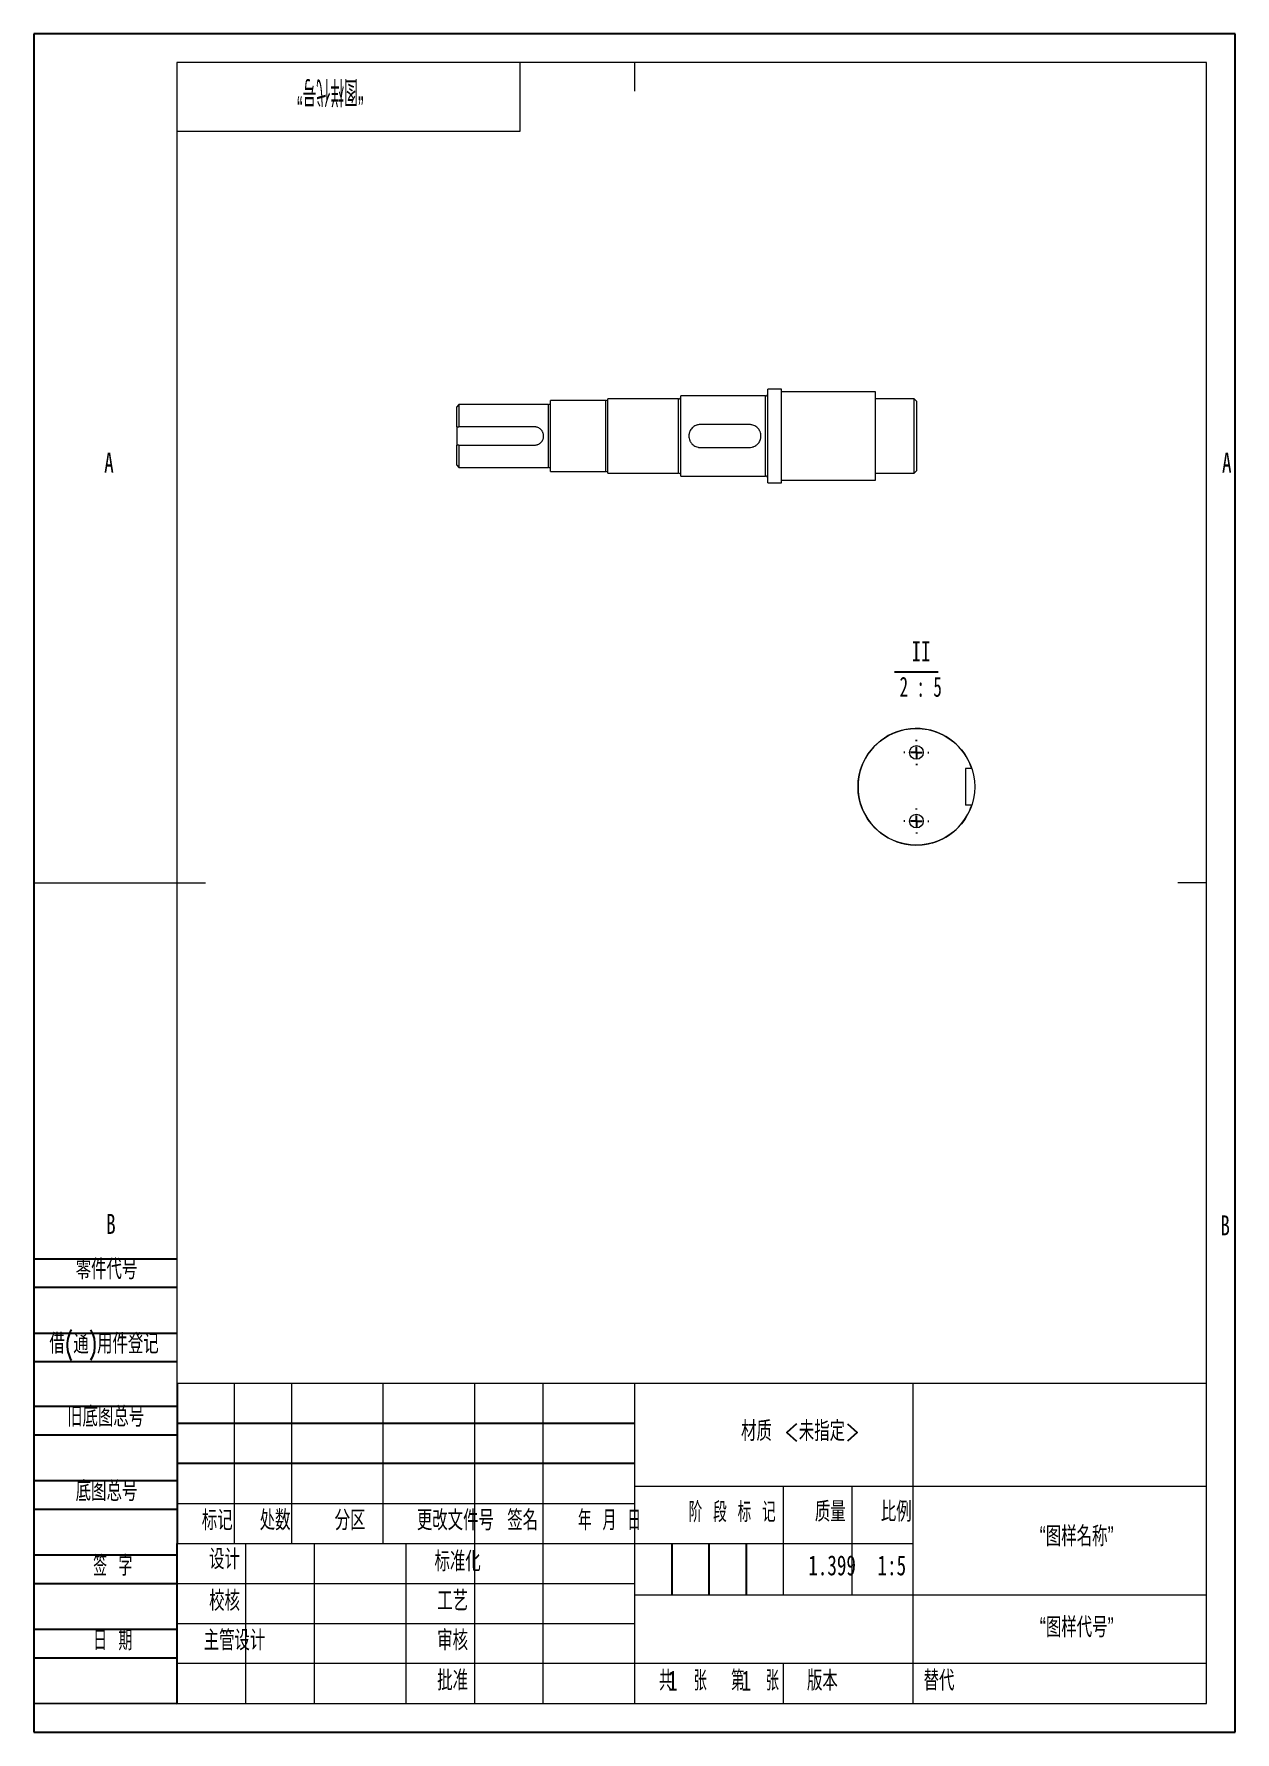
# Model space of a CAD drawing. Header units: millimetres. Extents: x 0 to 210, y 0 to 297.
import ezdxf

# ---------------------------------------------------------------- set-up
doc = ezdxf.new("R2010")
doc.units = ezdxf.units.MM
doc.layers.add('图框', color=7, linetype='Continuous')
doc.layers.add('尺寸', color=7, linetype='Continuous')
doc.styles.add('SLDTEXTSTYLE0', font='TXT', dxfattribs={"width": 0.7, "bigfont": 'bigfont'})
doc.styles.add('SLDTEXTSTYLE1', font='TXT', dxfattribs={"width": 0.62, "bigfont": 'bigfont'})
doc.styles.add('SLDTEXTSTYLE2', font='TXT', dxfattribs={"width": 0.614286, "bigfont": 'bigfont'})
doc.styles.add('SLDTEXTSTYLE3', font='TXT', dxfattribs={"width": 0.6, "bigfont": 'bigfont'})
doc.styles.add('SLDTEXTSTYLE4', font='TXT', dxfattribs={"width": 0.633333, "bigfont": 'bigfont'})
doc.styles.add('SLDTEXTSTYLE5', font='TXT', dxfattribs={"width": 0.7})
doc.styles.add('SLDTEXTSTYLE6', font='TXT', dxfattribs={"width": 0.49, "bigfont": 'bigfont'})
doc.styles.add('SLDTEXTSTYLE7', font='TXT', dxfattribs={"width": 0.62})

# ---------------------------------------------------------------- blocks, each defined once
blk = doc.blocks.new('SW_NOTE_0')
at = {"layer": '尺寸', "color": 0}
blk.add_line((-3.35, -0.86), (4.32, -0.86), dxfattribs=at)
at = {"layer": '尺寸', "color": 0, "char_height": 3.5, "attachment_point": 2}
for s, insert, style in [('II', (1.31, 4.51), 'SLDTEXTSTYLE5'), ('2 : 5', (1.24, -1.7), 'SLDTEXTSTYLE7')]:
    blk.add_mtext(s, dxfattribs=dict(at, insert=insert, style=style))
blk = doc.blocks.new('SW_CENTERMARKSYMBOL_0')
at = {"layer": '尺寸', "color": 0}
for p, q in [((-2, 0), (-2.2, 0)), ((0, 0), (-1, 0)), ((0, 2), (0, 2.2)), ((0, 0), (0, 1)), ((0, 0), (0, -1)), ((0, 0), (1, 0)), ((2, 0), (2.2, 0)), ((0, -2), (0, -2.2))]:
    blk.add_line(p, q, dxfattribs=at)
blk = doc.blocks.new('SW_CENTERMARKSYMBOL_1')
at = {"layer": '尺寸', "color": 0}
for p, q in [((-2, 0), (-2.2, 0)), ((0, 0), (-1, 0)), ((0, 2), (0, 2.2)), ((0, 0), (0, 1)), ((0, 0), (0, -1)), ((0, 0), (1, 0)), ((2, 0), (2.2, 0)), ((0, -2), (0, -2.2))]:
    blk.add_line(p, q, dxfattribs=at)

msp = doc.modelspace()

# ---------------------------------------------------------------- linework, layer by layer
at = {"color": 7, "linetype": 'Continuous', "lineweight": 15}
for p, q in [((130.71, 234.88), (128.31, 234.88)), ((128.31, 226.68), (128.31, 234.88)), ((130.71, 226.68), (130.71, 234.88)), ((74.31, 232.18), (73.91, 231.78)), ((73.91, 228.28), (73.91, 231.78)), ((89.99, 232.18), (74.31, 232.18)), ((74.31, 232.18), (74.31, 228.28)), ((99.99, 232.88), (90.31, 232.88)), ((90.31, 226.68), (90.31, 232.88)), ((112.71, 233.18), (100.31, 233.18)), ((100.31, 226.68), (100.31, 233.18)), ((127.91, 233.68), (113.11, 233.68)), ((113.11, 226.68), (113.11, 233.68)), ((147.11, 234.38), (130.71, 234.38)), ((147.11, 226.68), (147.11, 234.38)), ((153.91, 233.18), (147.11, 233.18)), ((154.31, 232.78), (153.91, 233.18)), ((153.91, 226.68), (153.91, 233.18)), ((154.31, 232.78), (154.31, 226.68)), ((73.91, 228.28), (73.91, 225.08)), ((87.51, 228.28), (74.31, 228.28)), ((90.31, 220.48), (90.31, 226.68)), ((100.31, 220.18), (100.31, 226.68)), ((113.11, 219.68), (113.11, 226.68)), ((125.11, 228.68), (116.51, 228.68)), ((128.31, 218.48), (128.31, 226.68)), ((130.71, 218.48), (130.71, 226.68)), ((147.11, 218.98), (147.11, 226.68)), ((153.91, 220.18), (153.91, 226.68)), ((154.31, 226.68), (154.31, 220.58)), ((73.91, 221.58), (73.91, 225.08)), ((74.31, 225.08), (74.31, 221.18)), ((74.31, 225.08), (87.51, 225.08)), ((116.51, 224.68), (125.11, 224.68)), ((73.91, 221.58), (74.31, 221.18)), ((74.31, 221.18), (89.99, 221.18)), ((90.31, 220.48), (99.99, 220.48)), ((100.31, 220.18), (112.71, 220.18)), ((147.11, 220.18), (153.91, 220.18)), ((153.91, 220.18), (154.31, 220.58)), ((113.11, 219.68), (127.91, 219.68)), ((128.31, 218.48), (130.71, 218.48)), ((130.71, 218.98), (147.11, 218.98)), ((163.97, 168.53), (162.88, 168.53)), ((162.88, 168.53), (162.88, 162.13)), ((163.97, 162.13), (162.88, 162.13))]:
    msp.add_line(p, q, dxfattribs=at)
at = {"color": 8, "linetype": 'Continuous', "lineweight": 15}
for p, q in [((89.99, 226.68), (89.99, 232.18)), ((99.99, 220.48), (99.99, 232.88)), ((112.71, 226.68), (112.71, 233.18)), ((127.91, 226.68), (127.91, 233.68)), ((89.99, 221.18), (89.99, 226.68)), ((112.71, 220.18), (112.71, 226.68)), ((127.91, 219.68), (127.91, 226.68))]:
    msp.add_line(p, q, dxfattribs=at)
at = {"color": 7, "linetype": 'Continuous', "lineweight": 0}
msp.add_circle((154.28, 165.33), 10.2, dxfattribs=at)
at = {"color": 7, "linetype": 'Continuous', "lineweight": 15}
for centre in [(154.28, 171.33), (154.28, 159.33)]:
    msp.add_circle(centre, 1.2, dxfattribs=at)
for centre, radius, start, end in [((89.99, 232.5), 0.32, 270, 0), ((99.99, 233.2), 0.32, 270, 356.4167), ((112.71, 233.58), 0.4, 270, 0), ((127.91, 234.08), 0.4, 270, 0), ((89.99, 220.86), 0.32, 0, 90), ((99.99, 220.16), 0.32, 3.5833, 90), ((112.71, 219.78), 0.4, 0, 90), ((127.91, 219.28), 0.4, 0, 90), ((154.28, 165.33), 10.2, 86.3749, 160.1401), ((154.28, 165.33), 10.2, 69.3522, 86.3749), ((154.28, 165.33), 10.2, 18.2839, 69.3521), ((154.28, 165.33), 10.2, 160.1401, 199.8599), ((154.28, 165.33), 10.2, 199.8599, 273.6251), ((154.28, 165.33), 10.2, 290.6479, 341.7161), ((154.28, 165.33), 10.2, 273.6251, 290.6479)]:
    msp.add_arc(centre, radius, start, end, dxfattribs=at)
for points in [[(73.91, 228.28), (74.04, 228.28), (74.17, 228.28), (74.31, 228.28)], [(74.31, 225.08), (74.17, 225.08), (74.04, 225.08), (73.91, 225.08)]]:
    msp.add_open_spline(points, degree=3, dxfattribs=at)
for points in [[(87.51, 225.08), (87.61, 225.08), (87.72, 225.09), (87.87, 225.12), (87.92, 225.13), (88.02, 225.16), (88.07, 225.18), (88.22, 225.24), (88.31, 225.29), (88.44, 225.38), (88.48, 225.41), (88.56, 225.48), (88.6, 225.51), (88.71, 225.62), (88.78, 225.7), (88.9, 225.87), (88.95, 225.97), (89.01, 226.11), (89.02, 226.16), (89.05, 226.26), (89.07, 226.31), (89.1, 226.47), (89.11, 226.57), (89.11, 226.78), (89.1, 226.89), (89.06, 227.09), (89.03, 227.19), (88.97, 227.34), (88.94, 227.39), (88.89, 227.48), (88.87, 227.52), (88.81, 227.61), (88.78, 227.65), (88.71, 227.73), (88.68, 227.77), (88.57, 227.88), (88.49, 227.95), (88.31, 228.06), (88.22, 228.11), (88.03, 228.2), (87.93, 228.23), (87.77, 228.26), (87.72, 228.26), (87.61, 228.28), (87.56, 228.28), (87.51, 228.28)], [(116.51, 228.68), (116.38, 228.68), (116.24, 228.66), (116.05, 228.63), (115.99, 228.61), (115.86, 228.57), (115.8, 228.55), (115.62, 228.47), (115.5, 228.41), (115.34, 228.3), (115.29, 228.26), (115.19, 228.18), (115.14, 228.14), (115, 228), (114.92, 227.9), (114.77, 227.68), (114.71, 227.57), (114.64, 227.39), (114.61, 227.33), (114.58, 227.2), (114.56, 227.14), (114.52, 226.94), (114.51, 226.81), (114.51, 226.55), (114.52, 226.42), (114.57, 226.16), (114.61, 226.03), (114.69, 225.85), (114.71, 225.79), (114.78, 225.68), (114.81, 225.62), (114.88, 225.51), (114.92, 225.46), (115, 225.36), (115.05, 225.31), (115.19, 225.17), (115.29, 225.09), (115.5, 224.94), (115.62, 224.88), (115.86, 224.78), (115.98, 224.74), (116.18, 224.7), (116.24, 224.69), (116.38, 224.68), (116.44, 224.68), (116.51, 224.68)], [(125.11, 224.68), (125.24, 224.68), (125.37, 224.69), (125.56, 224.73), (125.63, 224.75), (125.75, 224.78), (125.82, 224.81), (126, 224.88), (126.11, 224.94), (126.27, 225.05), (126.33, 225.09), (126.43, 225.17), (126.48, 225.22), (126.61, 225.36), (126.7, 225.46), (126.84, 225.67), (126.9, 225.79), (126.98, 225.97), (127, 226.03), (127.04, 226.16), (127.06, 226.22), (127.1, 226.41), (127.11, 226.54), (127.11, 226.81), (127.1, 226.94), (127.04, 227.2), (127.01, 227.32), (126.93, 227.5), (126.9, 227.56), (126.84, 227.68), (126.81, 227.74), (126.73, 227.84), (126.7, 227.9), (126.61, 228), (126.57, 228.05), (126.43, 228.18), (126.33, 228.27), (126.11, 228.41), (126, 228.47), (125.76, 228.57), (125.63, 228.61), (125.44, 228.65), (125.37, 228.66), (125.24, 228.67), (125.17, 228.68), (125.11, 228.68)]]:
    msp.add_open_spline(points, degree=3, knots=[0, 0, 0, 0, 0.0625, 0.0625, 0.09375, 0.09375, 0.125, 0.125, 0.1875, 0.1875, 0.21875, 0.21875, 0.25, 0.25, 0.3125, 0.3125, 0.375, 0.375, 0.40625, 0.40625, 0.4375, 0.4375, 0.5, 0.5, 0.5625, 0.5625, 0.625, 0.625, 0.65625, 0.65625, 0.6875, 0.6875, 0.71875, 0.71875, 0.75, 0.75, 0.8125, 0.8125, 0.875, 0.875, 0.9375, 0.9375, 0.96875, 0.96875, 1, 1, 1, 1], dxfattribs=at)
at = {"layer": '图框'}
for p, q in [((210, 297), (0, 297)), ((0, 297), (0, 0)), ((210, 0), (210, 297)), ((0, 82.79), (25, 82.79)), ((0, 77.79), (25, 77.79)), ((0, 69.79), (25, 69.79)), ((0, 64.79), (25, 64.79)), ((25.01, 61.02), (25, 5.02)), ((0, 57), (25, 57)), ((25, 54), (105, 54)), ((0, 52), (25, 52)), ((25, 47), (105, 47)), ((0, 44), (25, 44)), ((0, 39), (25, 39)), ((111.5, 33), (111.5, 24)), ((118, 33), (118, 24)), ((124.5, 33), (124.5, 24)), ((0, 31), (25, 31)), ((0, 26), (25, 26)), ((0, 18), (25, 18)), ((0, 13), (25, 13)), ((0, 5.03), (25, 5.02)), ((153.69, 5), (153.69, 4.99)), ((0, 0), (210, 0))]:
    msp.add_line(p, q, dxfattribs=at)
at = {"layer": '图框', "lineweight": 15}
for p, q in [((205, 292), (25, 292)), ((25, 292), (25, 5)), ((85, 280), (85, 292)), ((105, 292), (105, 287)), ((205, 4.97), (205, 292)), ((25, 280), (85, 280)), ((0, 148.5), (30, 148.5)), ((205, 148.5), (200, 148.5)), ((25, 61), (205, 61)), ((35, 61), (35, 33)), ((45, 61), (45, 33)), ((61, 61), (61, 33)), ((77, 61), (77, 5)), ((89, 61), (89, 5)), ((105, 61), (105, 5)), ((153.69, 60.99), (153.69, 5)), ((105, 43), (205, 43)), ((131, 43), (131, 24)), ((143, 43), (143, 24)), ((25, 40), (105, 40)), ((25, 33), (105, 33)), ((37, 33), (37, 5)), ((49, 33), (49, 5)), ((65, 33), (65, 5)), ((105.01, 32.99), (153.69, 32.99)), ((25, 26), (105, 26)), ((105, 24), (205, 24)), ((25, 19), (105, 19)), ((25, 12.02), (105, 12.02)), ((105, 12.02), (205, 12.05)), ((131, 12.03), (131, 4.99)), ((25, 5.02), (205, 4.97))]:
    msp.add_line(p, q, dxfattribs=at)

# ---------------------------------------------------------------- block references
at = {"layer": '尺寸'}
for name, p in [('SW_NOTE_0', (153.8, 186.27)), ('SW_CENTERMARKSYMBOL_0', (154.28, 171.33)), ('SW_CENTERMARKSYMBOL_1', (154.28, 159.33))]:
    msp.add_blockref(name, p, dxfattribs=at)

# ---------------------------------------------------------------- texts
at = {"layer": '图框', "insert": (51.8, 284.61), "char_height": 4.5, "attachment_point": 2, "rotation": 180, "style": 'SLDTEXTSTYLE6'}
msp.add_mtext('\\M+18167图样\\M+191E3\\M+18D86\\M+18168', dxfattribs=at)
at = {"layer": '图框', "char_height": 3.5}
for s, insert, attachment_point, style in [('A', (13.11, 223.78), 2, 'SLDTEXTSTYLE5'), ('A', (208.56, 223.78), 2, 'SLDTEXTSTYLE5'), ('B', (13.45, 90.62), 2, 'SLDTEXTSTYLE5'), ('B', (208.27, 90.37), 2, 'SLDTEXTSTYLE5'), ('\\M+197EB\\M+18C8F\\M+191E3\\M+18D86', (7.29, 82.7), 1, 'SLDTEXTSTYLE0'), ('\\M+18ED8(\\M+192CA)\\M+19770\\M+18C8F\\M+1936F记', (2.7, 69.68), 1, 'SLDTEXTSTYLE0'), ('\\M+18B8C\\M+192EA图总\\M+18D86', (5.79, 56.91), 1, 'SLDTEXTSTYLE0'), ('\\M+192EA图总\\M+18D86', (7.29, 43.89), 1, 'SLDTEXTSTYLE0'), ('标记', (32.04, 38.79), 2, 'SLDTEXTSTYLE0'), ('处\\M+19094', (42.16, 38.79), 2, 'SLDTEXTSTYLE0'), ('\\M+195AA\\M+18BE6', (55.27, 38.79), 2, 'SLDTEXTSTYLE0'), ('\\M+18D58\\M+189FC\\M+195B6\\M+18C8F\\M+18D86', (73.68, 38.79), 2, 'SLDTEXTSTYLE0'), ('签\\M+196BC', (85.44, 38.79), 2, 'SLDTEXTSTYLE0'), ('\\M+1944E \\M+18C8E \\M+193FA', (100.62, 38.79), 2, 'SLDTEXTSTYLE1'), ('阶 \\M+19269 标 记', (122.08, 40.22), 2, 'SLDTEXTSTYLE2'), ('质\\M+197CA', (139.23, 40.29), 2, 'SLDTEXTSTYLE0'), ('\\M+194E4\\M+197E1', (150.76, 40.29), 2, 'SLDTEXTSTYLE0'), ('签 \\M+18E9A', (13.77, 30.81), 2, 'SLDTEXTSTYLE4'), ('设计', (33.31, 31.97), 2, 'SLDTEXTSTYLE0'), ('标\\M+18F79\\M+189BB', (74.07, 31.59), 2, 'SLDTEXTSTYLE0'), ('1.399', (139.55, 30.91), 2, 'SLDTEXTSTYLE5'), ('1:5', (149.99, 30.91), 2, 'SLDTEXTSTYLE5'), ('\\M+18D5A\\M+18A6A', (33.31, 24.7), 2, 'SLDTEXTSTYLE0'), ('\\M+18D48艺', (73.2, 24.7), 2, 'SLDTEXTSTYLE0'), ('\\M+193FA \\M+18AFA', (13.77, 17.79), 2, 'SLDTEXTSTYLE4'), ('\\M+18EE5\\M+18AC7设计', (35.06, 17.79), 2, 'SLDTEXTSTYLE0'), ('审\\M+18A6A', (73.2, 17.8), 2, 'SLDTEXTSTYLE0'), ('\\M+194E1\\M+18F79', (73.2, 10.78), 2, 'SLDTEXTSTYLE0'), ('\\M+18BA4  张', (113.47, 10.75), 2, 'SLDTEXTSTYLE3'), ('1', (110.85, 10.75), 1, 'SLDTEXTSTYLE5'), ('\\M+191E6  张', (126.08, 10.75), 2, 'SLDTEXTSTYLE3'), ('1', (123.72, 10.75), 1, 'SLDTEXTSTYLE5'), ('\\M+194C5\\M+1967B', (137.85, 10.75), 2, 'SLDTEXTSTYLE0'), ('\\M+191D6\\M+191E3', (155.55, 10.75), 1, 'SLDTEXTSTYLE0')]:
    msp.add_mtext(s, dxfattribs=dict(at, insert=insert, attachment_point=attachment_point, style=style))
at = {"layer": '尺寸', "char_height": 3.5, "attachment_point": 2, "style": 'SLDTEXTSTYLE0'}
for s, insert in [('\\M+18DDE质 <\\M+196A2\\M+18E77\\M+192E8>', (133.98, 54.4)), ('\\M+18167图样\\M+196BC\\M+18FCC\\M+18168', (182.31, 35.99)), ('\\M+18167图样\\M+191E3\\M+18D86\\M+18168', (182.32, 20.08))]:
    msp.add_mtext(s, dxfattribs=dict(at, insert=insert))

doc.saveas('drawing.dxf')
